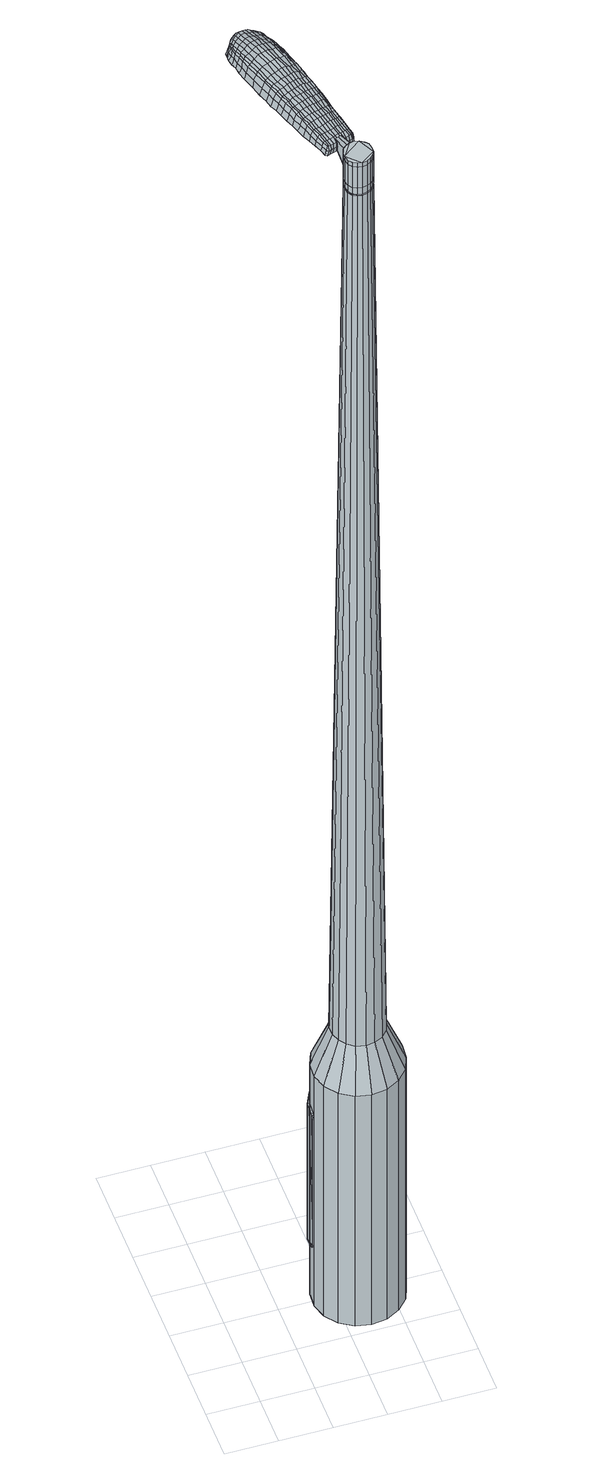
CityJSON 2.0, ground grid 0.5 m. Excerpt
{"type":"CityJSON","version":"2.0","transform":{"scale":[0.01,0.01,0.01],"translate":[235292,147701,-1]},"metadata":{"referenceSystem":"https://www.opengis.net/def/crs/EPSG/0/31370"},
"CityObjects":{
"object1":{"type":"GenericCityObject","attributes":{"cluster":303,"mean_distance_to_centroid":0.187,"new_centroid_x":235293.25,"new_centroid_y":147701.98,"mean_distance_to_camera":10.07,"H1":5.96,"H2":5.83,"Z_final":112.55,"cluster2":-1,"proj_x":235300.32,"proj_y":147699.77,"id_line":52493,"bearing_l":17.42,"distance":7.41,"orientation":"left","G_obj":107.42},"geometry":[{"type":"MultiSurface","lod":"2","boundaries":[[[0,1,2,3]],[[1,4,5,2]],[[4,6,7,5]],[[6,8,9,7]],[[8,10,11,9]],[[10,12,13,11]],[[12,14,15,13]],[[14,16,17,15]],[[16,18,19,17]],[[18,20,21,19]],[[20,22,23,21]],[[22,24,25,23]],[[24,26,27,25]],[[26,28,29,27]],[[28,30,31,29]],[[30,32,33,31]],[[32,34,35,33]],[[34,0,3,35]],[[36,37,38,39]],[[38,40,41,42]],[[41,43,42]],[[42,44,45,46]],[[45,47,46]],[[46,48,49,50]],[[49,51,50]],[[42,46,50,38]],[[50,52,39,38]],[[53,36,39]],[[2,5,7,35]],[[7,9,11,15]],[[11,13,15]],[[15,17,19,23]],[[19,21,23]],[[23,25,27,31]],[[27,29,31]],[[15,23,31,7]],[[31,33,35,7]],[[3,2,35]],[[1,0,54,55]],[[0,34,56,54]],[[34,32,57,56]],[[32,30,58,57]],[[30,28,59,58]],[[28,26,60,59]],[[26,24,61,60]],[[24,22,62,61]],[[22,20,63,62]],[[20,18,64,63]],[[18,16,65,64]],[[16,14,66,65]],[[14,12,67,66]],[[12,10,68,67]],[[10,8,69,68]],[[8,6,70,69]],[[6,4,71,70]],[[4,1,55,71]],[[55,54,72,73]],[[54,56,74,72]],[[56,57,75,74]],[[57,58,76,75]],[[58,59,77,76]],[[59,60,78,77]],[[60,61,79,78]],[[61,62,80,79]],[[62,63,81,80]],[[63,64,82,81]],[[64,65,83,82]],[[65,66,84,83]],[[66,67,85,84]],[[67,68,86,85]],[[68,69,87,86]],[[69,70,88,87]],[[70,71,89,88]],[[71,55,73,89]],[[72,90,91,92]],[[74,93,90,72]],[[94,95,93,74]],[[76,96,95,94]],[[77,97,96,76]],[[78,98,97,77]],[[99,100,98,78]],[[101,102,100,99]],[[103,104,102,101]],[[82,105,104,103]],[[83,106,105,82]],[[84,107,106,83]],[[108,109,107,84]],[[86,110,109,108]],[[111,112,110,86]],[[88,113,112,111]],[[114,115,113,88]],[[92,91,115,114]],[[116,117,118,119]],[[120,116,119,121]],[[122,120,121,123]],[[124,122,123,125]],[[126,124,125,127]],[[128,126,127,129]],[[130,128,129,131]],[[132,130,131,133]],[[134,132,133,135]],[[136,134,135,137]],[[138,136,137,139]],[[140,138,139,141]],[[142,140,141,143]],[[144,142,143,145]],[[146,144,145,147]],[[148,146,147,149]],[[73,72,92]],[[75,94,74]],[[75,76,94]],[[79,99,78]],[[79,80,101,99]],[[80,81,103,101]],[[81,82,103]],[[85,108,84]],[[85,86,108]],[[87,111,86]],[[87,88,111]],[[89,114,88]],[[89,73,92,114]],[[150,91,90]],[[150,151,115,91]],[[151,113,115]],[[152,112,113]],[[152,110,112]],[[153,109,110]],[[153,107,109]],[[154,104,105]],[[154,155,102,104]],[[155,156,100,102]],[[156,98,100]],[[157,95,96]],[[157,93,95]],[[39,52,148,158]],[[150,90,159,149]],[[53,39,158,117]],[[90,93,118,159]],[[36,53,117,116]],[[93,157,119,118]],[[37,36,116,120]],[[157,96,121,119]],[[38,37,120,122]],[[96,97,123,121]],[[40,38,122,124]],[[97,98,125,123]],[[41,40,124,126]],[[98,156,127,125]],[[43,41,126,128]],[[156,155,129,127]],[[42,43,128,130]],[[155,154,131,129]],[[44,42,130,132]],[[154,105,133,131]],[[45,44,132,134]],[[105,106,135,133]],[[47,45,134,136]],[[106,107,137,135]],[[46,47,136,138]],[[107,153,139,137]],[[48,46,138,140]],[[153,110,141,139]],[[49,48,140,142]],[[110,152,143,141]],[[51,49,142,144]],[[152,113,145,143]],[[50,51,144,146]],[[113,151,147,145]],[[52,50,146,148]],[[151,150,149,147]],[[148,149,160,161]],[[149,159,162,160]],[[159,118,163,162]],[[118,117,164,163]],[[117,158,165,164]],[[158,148,161,165]],[[166,167,168,169]],[[170,166,169,171]],[[166,170,172,173]],[[167,166,173,174]],[[175,176,177,178]],[[179,175,178,180]],[[175,179,181,182]],[[176,175,182,183]],[[184,185,186,187]],[[188,184,187,189]],[[184,188,190,191]],[[185,184,191,192]],[[193,194,195,196]],[[197,193,196,198]],[[193,197,199,200]],[[194,193,200,201]],[[202,203,204,205]],[[206,202,205,207]],[[202,206,208,209]],[[203,202,209,210]],[[211,212,213,214]],[[215,211,214,216]],[[211,215,217,218]],[[212,211,218,219]],[[220,221,222,223]],[[212,220,223,213]],[[220,212,219,224]],[[221,220,224,225]],[[226,227,228,229]],[[221,226,229,222]],[[226,221,225,230]],[[227,226,230,231]],[[232,170,171,233]],[[227,232,233,228]],[[232,227,231,234]],[[170,232,234,172]],[[235,236,237,238]],[[239,235,238,240]],[[235,239,241,242]],[[236,235,242,243]],[[244,245,246,247]],[[236,244,247,237]],[[244,236,243,248]],[[245,244,248,249]],[[250,251,252,253]],[[245,250,253,246]],[[250,245,249,254]],[[251,250,254,255]],[[256,257,258,259]],[[251,256,259,252]],[[256,251,255,260]],[[257,256,260,261]],[[262,167,174,263]],[[257,262,263,258]],[[262,257,261,264]],[[167,262,264,168]],[[265,266,267,268]],[[269,265,268,270]],[[265,269,271,272]],[[266,265,272,273]],[[274,275,276,277]],[[266,274,277,267]],[[274,266,273,278]],[[275,274,278,279]],[[280,281,282,283]],[[275,280,283,276]],[[280,275,279,284]],[[281,280,284,285]],[[286,179,180,287]],[[281,286,287,282]],[[286,281,285,288]],[[179,286,288,181]],[[289,290,291,292]],[[293,289,292,294]],[[289,293,295,296]],[[290,289,296,297]],[[298,299,300,301]],[[290,298,301,291]],[[298,290,297,302]],[[299,298,302,303]],[[304,305,306,307]],[[299,304,307,300]],[[304,299,303,308]],[[305,304,308,309]],[[310,311,312,313]],[[305,310,313,306]],[[310,305,309,314]],[[311,310,314,315]],[[316,176,183,317]],[[311,316,317,312]],[[316,311,315,318]],[[176,316,318,177]],[[319,205,204,320]],[[321,319,320,322]],[[319,321,323,324]],[[205,319,324,207]],[[325,321,322,326]],[[327,325,326,328]],[[325,327,329,330]],[[321,325,330,323]],[[331,327,328,332]],[[333,331,332,334]],[[331,333,335,336]],[[327,331,336,329]],[[337,333,334,338]],[[339,337,338,340]],[[337,339,341,342]],[[333,337,342,335]],[[343,339,340,344]],[[194,343,344,195]],[[343,194,201,345]],[[339,343,345,341]],[[346,347,192,191]],[[348,346,191,190]],[[346,348,349,350]],[[347,346,350,351]],[[352,353,351,350]],[[354,352,350,349]],[[352,354,355,356]],[[353,352,356,357]],[[358,359,357,356]],[[360,358,356,355]],[[358,360,361,362]],[[359,358,362,363]],[[364,365,363,362]],[[366,364,362,361]],[[364,366,199,197]],[[365,364,197,198]],[[367,368,369,370]],[[269,367,370,271]],[[367,269,270,371]],[[368,367,371,372]],[[373,188,189,374]],[[368,373,374,369]],[[373,368,372,375]],[[188,373,375,190]],[[376,377,378,379]],[[215,376,379,217]],[[376,215,216,380]],[[377,376,380,381]],[[382,383,384,385]],[[377,382,385,378]],[[382,377,381,386]],[[383,382,386,387]],[[388,185,192,389]],[[383,388,389,384]],[[388,383,387,390]],[[185,388,390,186]],[[391,392,393,394]],[[173,391,394,174]],[[391,173,172,395]],[[392,391,395,396]],[[397,398,399,400]],[[392,397,400,393]],[[397,392,396,401]],[[398,397,401,402]],[[403,196,195,404]],[[398,403,404,399]],[[403,398,402,405]],[[196,403,405,198]],[[406,407,408,409]],[[178,406,409,180]],[[406,178,177,410]],[[407,406,410,411]],[[412,200,199,413]],[[407,412,413,408]],[[412,407,411,414]],[[200,412,414,201]],[[415,416,417,418]],[[293,415,418,295]],[[415,293,294,419]],[[416,415,419,420]],[[421,206,207,422]],[[416,421,422,417]],[[421,416,420,423]],[[206,421,423,208]],[[424,425,426,427]],[[239,424,427,241]],[[424,239,240,428]],[[425,424,428,429]],[[430,431,432,433]],[[425,430,433,426]],[[430,425,429,434]],[[431,430,434,435]],[[436,203,210,437]],[[431,436,437,432]],[[436,431,435,438]],[[203,436,438,204]],[[439,440,429,428]],[[238,439,428,240]],[[439,238,237,441]],[[440,439,441,442]],[[443,444,435,434]],[[440,443,434,429]],[[443,440,442,445]],[[444,443,445,446]],[[447,320,204,438]],[[444,447,438,435]],[[447,444,446,448]],[[320,447,448,322]],[[449,450,451,452]],[[296,449,452,297]],[[449,296,295,418]],[[450,449,418,417]],[[453,324,323,454]],[[450,453,454,451]],[[453,450,417,422]],[[324,453,422,207]],[[455,456,442,441]],[[247,455,441,237]],[[455,247,246,457]],[[456,455,457,458]],[[459,460,446,445]],[[456,459,445,442]],[[459,456,458,461]],[[460,459,461,462]],[[463,326,322,448]],[[460,463,448,446]],[[463,460,462,464]],[[326,463,464,328]],[[465,466,467,468]],[[302,465,468,303]],[[465,302,297,452]],[[466,465,452,451]],[[469,330,329,470]],[[466,469,470,467]],[[469,466,451,454]],[[330,469,454,323]],[[471,472,458,457]],[[253,471,457,246]],[[471,253,252,473]],[[472,471,473,474]],[[475,476,462,461]],[[472,475,461,458]],[[475,472,474,477]],[[476,475,477,478]],[[479,332,328,464]],[[476,479,464,462]],[[479,476,478,480]],[[332,479,480,334]],[[481,482,483,484]],[[308,481,484,309]],[[481,308,303,468]],[[482,481,468,467]],[[485,336,335,486]],[[482,485,486,483]],[[485,482,467,470]],[[336,485,470,329]],[[487,488,474,473]],[[259,487,473,252]],[[487,259,258,489]],[[488,487,489,490]],[[491,492,478,477]],[[488,491,477,474]],[[491,488,490,493]],[[492,491,493,494]],[[495,338,334,480]],[[492,495,480,478]],[[495,492,494,496]],[[338,495,496,340]],[[497,498,499,500]],[[314,497,500,315]],[[497,314,309,484]],[[498,497,484,483]],[[501,342,341,502]],[[498,501,502,499]],[[501,498,483,486]],[[342,501,486,335]],[[503,504,490,489]],[[263,503,489,258]],[[503,263,174,394]],[[504,503,394,393]],[[505,506,494,493]],[[504,505,493,490]],[[505,504,393,400]],[[506,505,400,399]],[[507,344,340,496]],[[506,507,496,494]],[[507,506,399,404]],[[344,507,404,195]],[[508,509,411,410]],[[318,508,410,177]],[[508,318,315,500]],[[509,508,500,499]],[[510,345,201,414]],[[509,510,414,411]],[[510,509,499,502]],[[345,510,502,341]],[[511,512,372,371]],[[268,511,371,270]],[[511,268,267,513]],[[512,511,513,514]],[[515,348,190,375]],[[512,515,375,372]],[[515,512,514,516]],[[348,515,516,349]],[[517,518,519,520]],[[218,517,520,219]],[[517,218,217,379]],[[518,517,379,378]],[[521,522,523,524]],[[518,521,524,519]],[[521,518,378,385]],[[522,521,385,384]],[[525,347,351,526]],[[522,525,526,523]],[[525,522,384,389]],[[347,525,389,192]],[[527,528,514,513]],[[277,527,513,267]],[[527,277,276,529]],[[528,527,529,530]],[[531,354,349,516]],[[528,531,516,514]],[[531,528,530,532]],[[354,531,532,355]],[[533,534,535,536]],[[224,533,536,225]],[[533,224,219,520]],[[534,533,520,519]],[[537,538,539,540]],[[534,537,540,535]],[[537,534,519,524]],[[538,537,524,523]],[[541,353,357,542]],[[538,541,542,539]],[[541,538,523,526]],[[353,541,526,351]],[[543,544,530,529]],[[283,543,529,276]],[[543,283,282,545]],[[544,543,545,546]],[[547,360,355,532]],[[544,547,532,530]],[[547,544,546,548]],[[360,547,548,361]],[[549,550,551,552]],[[230,549,552,231]],[[549,230,225,536]],[[550,549,536,535]],[[553,554,555,556]],[[550,553,556,551]],[[553,550,535,540]],[[554,553,540,539]],[[557,359,363,558]],[[554,557,558,555]],[[557,554,539,542]],[[359,557,542,357]],[[559,560,546,545]],[[287,559,545,282]],[[559,287,180,409]],[[560,559,409,408]],[[561,366,361,548]],[[560,561,548,546]],[[561,560,408,413]],[[366,561,413,199]],[[562,563,396,395]],[[234,562,395,172]],[[562,234,231,552]],[[563,562,552,551]],[[564,565,402,401]],[[563,564,401,396]],[[564,563,551,556]],[[565,564,556,555]],[[566,365,198,405]],[[565,566,405,402]],[[566,565,555,558]],[[365,566,558,363]],[[567,568,569,570]],[[570,569,571,572]],[[573,571,569,574]],[[574,569,568,575]],[[576,577,578,579]],[[579,578,580,581]],[[582,580,578,583]],[[583,578,577,584]],[[585,586,587,588]],[[588,587,589,590]],[[591,589,587,592]],[[592,587,586,593]],[[594,595,596,597]],[[597,596,598,599]],[[600,598,596,601]],[[601,596,595,602]],[[603,604,605,606]],[[606,605,607,608]],[[609,607,605,610]],[[610,605,604,611]],[[612,613,614,615]],[[615,614,616,617]],[[618,616,614,619]],[[619,614,613,620]],[[621,622,623,624]],[[624,623,613,612]],[[620,613,623,625]],[[625,623,622,626]],[[627,628,629,630]],[[630,629,622,621]],[[626,622,629,631]],[[631,629,628,632]],[[572,571,633,634]],[[634,633,628,627]],[[632,628,633,635]],[[635,633,571,573]],[[636,637,638,639]],[[639,638,640,641]],[[642,640,638,643]],[[643,638,637,644]],[[645,646,647,648]],[[648,647,637,636]],[[644,637,647,649]],[[649,647,646,650]],[[651,652,653,654]],[[654,653,646,645]],[[650,646,653,655]],[[655,653,652,656]],[[657,658,659,660]],[[660,659,652,651]],[[656,652,659,661]],[[661,659,658,662]],[[575,568,663,664]],[[664,663,658,657]],[[662,658,663,665]],[[665,663,568,567]],[[666,667,668,669]],[[669,668,670,671]],[[672,670,668,673]],[[673,668,667,674]],[[675,676,677,678]],[[678,677,667,666]],[[674,667,677,679]],[[679,677,676,680]],[[681,682,683,684]],[[684,683,676,675]],[[680,676,683,685]],[[685,683,682,686]],[[581,580,687,688]],[[688,687,682,681]],[[686,682,687,689]],[[689,687,580,582]],[[690,691,692,693]],[[693,692,694,695]],[[696,694,692,697]],[[697,692,691,698]],[[699,700,701,702]],[[702,701,691,690]],[[698,691,701,703]],[[703,701,700,704]],[[705,706,707,708]],[[708,707,700,699]],[[704,700,707,709]],[[709,707,706,710]],[[711,712,713,714]],[[714,713,706,705]],[[710,706,713,715]],[[715,713,712,716]],[[584,577,717,718]],[[718,717,712,711]],[[716,712,717,719]],[[719,717,577,576]],[[603,606,720,721]],[[721,720,722,723]],[[724,722,720,725]],[[725,720,606,608]],[[723,722,726,727]],[[727,726,728,729]],[[730,728,726,731]],[[731,726,722,724]],[[729,728,732,733]],[[733,732,734,735]],[[736,734,732,737]],[[737,732,728,730]],[[735,734,738,739]],[[739,738,740,741]],[[742,740,738,743]],[[743,738,734,736]],[[741,740,744,745]],[[745,744,595,594]],[[602,595,744,746]],[[746,744,740,742]],[[593,747,748,592]],[[592,748,749,591]],[[750,749,748,751]],[[751,748,747,752]],[[752,753,754,751]],[[751,754,755,750]],[[756,755,754,757]],[[757,754,753,758]],[[758,759,760,757]],[[757,760,761,756]],[[762,761,760,763]],[[763,760,759,764]],[[764,765,766,763]],[[763,766,767,762]],[[600,767,766,598]],[[598,766,765,599]],[[768,769,770,771]],[[771,770,670,672]],[[671,670,770,772]],[[772,770,769,773]],[[590,589,774,775]],[[775,774,769,768]],[[773,769,774,776]],[[776,774,589,591]],[[777,778,779,780]],[[780,779,616,618]],[[617,616,779,781]],[[781,779,778,782]],[[783,784,785,786]],[[786,785,778,777]],[[782,778,785,787]],[[787,785,784,788]],[[593,586,789,790]],[[790,789,784,783]],[[788,784,789,791]],[[791,789,586,585]],[[792,793,794,795]],[[795,794,574,575]],[[573,574,794,796]],[[796,794,793,797]],[[798,799,800,801]],[[801,800,793,792]],[[797,793,800,802]],[[802,800,799,803]],[[594,597,804,805]],[[805,804,799,798]],[[803,799,804,806]],[[806,804,597,599]],[[807,808,809,810]],[[810,809,579,581]],[[576,579,809,811]],[[811,809,808,812]],[[600,601,813,814]],[[814,813,808,807]],[[812,808,813,815]],[[815,813,601,602]],[[816,817,694,818]],[[818,694,696]],[[695,694,819]],[[819,694,817,820]],[[608,607,821,822]],[[822,821,817,816]],[[820,817,821,823]],[[823,821,607,609]],[[824,825,826]],[[826,825,640,642]],[[641,640,825,827]],[[827,825,824,828]],[[829,830,831,832]],[[832,831,824,826]],[[828,824,831,833]],[[833,831,830,834]],[[611,604,835,836]],[[836,835,830,829]],[[834,830,835,837]],[[837,835,604,603]],[[828,838,839,827]],[[827,839,639,641]],[[636,639,839,840]],[[840,839,838,841]],[[834,842,843,833]],[[833,843,838,828]],[[841,838,843,844]],[[844,843,842,845]],[[603,721,846,837]],[[837,846,842,834]],[[845,842,846,847]],[[847,846,721,723]],[[848,849,850,851]],[[851,850,697,698]],[[696,697,850,818]],[[818,850,849,816]],[[724,725,852,853]],[[853,852,849,848]],[[816,849,852,822]],[[822,852,725,608]],[[841,854,855,840]],[[840,855,648,636]],[[645,648,855,856]],[[856,855,854,857]],[[845,858,859,844]],[[844,859,854,841]],[[857,854,859,860]],[[860,859,858,861]],[[723,727,862,847]],[[847,862,858,845]],[[861,858,862,863]],[[863,862,727,729]],[[864,865,866,867]],[[867,866,703,704]],[[698,703,866,851]],[[851,866,865,848]],[[730,731,868,869]],[[869,868,865,864]],[[848,865,868,853]],[[853,868,731,724]],[[857,870,871,856]],[[856,871,654,645]],[[651,654,871,872]],[[872,871,870,873]],[[861,874,875,860]],[[860,875,870,857]],[[873,870,875,876]],[[876,875,874,877]],[[729,733,878,863]],[[863,878,874,861]],[[877,874,878,879]],[[879,878,733,735]],[[880,881,882,883]],[[883,882,709,710]],[[704,709,882,867]],[[867,882,881,864]],[[736,737,884,885]],[[885,884,881,880]],[[864,881,884,869]],[[869,884,737,730]],[[873,886,887,872]],[[872,887,660,651]],[[657,660,887,888]],[[888,887,886,889]],[[877,890,891,876]],[[876,891,886,873]],[[889,886,891,892]],[[892,891,890,893]],[[735,739,894,879]],[[879,894,890,877]],[[893,890,894,895]],[[895,894,739,741]],[[896,897,898,899]],[[899,898,715,716]],[[710,715,898,883]],[[883,898,897,880]],[[742,743,900,901]],[[901,900,897,896]],[[880,897,900,885]],[[885,900,743,736]],[[889,902,903,888]],[[888,903,664,657]],[[575,664,903,795]],[[795,903,902,792]],[[893,904,905,892]],[[892,905,902,889]],[[792,902,905,801]],[[801,905,904,798]],[[741,745,906,895]],[[895,906,904,893]],[[798,904,906,805]],[[805,906,745,594]],[[812,907,908,811]],[[811,908,719,576]],[[716,719,908,899]],[[899,908,907,896]],[[602,746,909,815]],[[815,909,907,812]],[[896,907,909,901]],[[901,909,746,742]],[[773,910,911,772]],[[772,911,669,671]],[[666,669,911,912]],[[912,911,910,913]],[[591,749,914,776]],[[776,914,910,773]],[[913,910,914,915]],[[915,914,749,750]],[[916,917,918,919]],[[919,918,619,620]],[[618,619,918,780]],[[780,918,917,777]],[[920,921,922,923]],[[923,922,917,916]],[[777,917,922,786]],[[786,922,921,783]],[[752,747,924,925]],[[925,924,921,920]],[[783,921,924,790]],[[790,924,747,593]],[[913,926,927,912]],[[912,927,678,666]],[[675,678,927,928]],[[928,927,926,929]],[[750,755,930,915]],[[915,930,926,913]],[[929,926,930,931]],[[931,930,755,756]],[[932,933,934,935]],[[935,934,625,626]],[[620,625,934,919]],[[919,934,933,916]],[[936,937,938,939]],[[939,938,933,932]],[[916,933,938,923]],[[923,938,937,920]],[[758,753,940,941]],[[941,940,937,936]],[[920,937,940,925]],[[925,940,753,752]],[[929,942,943,928]],[[928,943,684,675]],[[681,684,943,944]],[[944,943,942,945]],[[756,761,946,931]],[[931,946,942,929]],[[945,942,946,947]],[[947,946,761,762]],[[948,949,950,951]],[[951,950,631,632]],[[626,631,950,935]],[[935,950,949,932]],[[952,953,954,955]],[[955,954,949,948]],[[932,949,954,939]],[[939,954,953,936]],[[764,759,956,957]],[[957,956,953,952]],[[936,953,956,941]],[[941,956,759,758]],[[945,958,959,944]],[[944,959,688,681]],[[581,688,959,810]],[[810,959,958,807]],[[762,767,960,947]],[[947,960,958,945]],[[807,958,960,814]],[[814,960,767,600]],[[797,961,962,796]],[[796,962,635,573]],[[632,635,962,951]],[[951,962,961,948]],[[803,963,964,802]],[[802,964,961,797]],[[948,961,964,955]],[[955,964,963,952]],[[599,765,965,806]],[[806,965,963,803]],[[952,963,965,957]],[[957,965,765,764]],[[567,570,169,168]],[[570,572,171,169]],[[582,583,182,181]],[[583,584,183,182]],[[585,588,187,186]],[[588,590,189,187]],[[609,610,209,208]],[[610,611,210,209]],[[612,615,214,213]],[[615,617,216,214]],[[621,624,223,222]],[[624,612,213,223]],[[627,630,229,228]],[[630,621,222,229]],[[572,634,233,171]],[[634,627,228,233]],[[642,643,242,241]],[[643,644,243,242]],[[644,649,248,243]],[[649,650,249,248]],[[650,655,254,249]],[[655,656,255,254]],[[656,661,260,255]],[[661,662,261,260]],[[662,665,264,261]],[[665,567,168,264]],[[672,673,272,271]],[[673,674,273,272]],[[674,679,278,273]],[[679,680,279,278]],[[680,685,284,279]],[[685,686,285,284]],[[686,689,288,285]],[[689,582,181,288]],[[690,693,292,291]],[[693,695,294,292]],[[699,702,301,300]],[[702,690,291,301]],[[705,708,307,306]],[[708,699,300,307]],[[711,714,313,312]],[[714,705,306,313]],[[584,718,317,183]],[[718,711,312,317]],[[768,771,370,369]],[[771,672,271,370]],[[590,775,374,189]],[[775,768,369,374]],[[617,781,380,216]],[[781,782,381,380]],[[782,787,386,381]],[[787,788,387,386]],[[788,791,390,387]],[[791,585,186,390]],[[695,819,419,294]],[[819,820,420,419]],[[820,823,423,420]],[[823,609,208,423]],[[826,427,426]],[[826,642,241,427]],[[829,832,433,432]],[[832,826,426,433]],[[611,836,437,210]],[[836,829,432,437]],[[966,967,968,969]],[[970,971,969,968]],[[972,973,974,975]],[[976,977,978,979]],[[967,980,981,968]],[[982,970,968,981]],[[983,972,975,984]],[[985,986,977,976]],[[980,987,988,981]],[[988,989,982,981]],[[990,983,984,991]],[[992,986,985,993]],[[987,994,995,988]],[[995,996,989,988]],[[997,990,991,998]],[[999,992,993,1000]],[[1001,1002,1003,1004]],[[1005,1006,1002,1001]],[[1005,1007,1008,1006]],[[1007,1009,1010,1008]],[[1011,1012,1013,1014]],[[1015,1016,1012,1011]],[[1017,1018,1016,1015]],[[1019,1020,1018,1017]],[[1014,1003,1002,1011]],[[1011,1002,1006,1015]],[[1006,1008,1017,1015]],[[1008,1010,1019,1017]],[[975,974,971,970]],[[984,975,970,982]],[[989,991,984,982]],[[996,998,991,989]],[[976,979,973,972]],[[985,976,972,983]],[[993,985,983,990]],[[1000,993,990,997]],[[977,1001,1004,978]],[[986,1005,1001,977]],[[1007,1005,986,992]],[[1009,1007,992,999]],[[1021,1022,1023,1024]],[[1023,1025,1026,1027]],[[1023,1027,1028,1029]],[[1023,1029,1024]],[[1030,1021,1024,1031]],[[1032,1031,1024,1033]],[[1034,1033,1024]],[[1035,1023,1022,1036]],[[1037,1035,1036,1038]],[[1039,1037,1038,1040]],[[1041,1039,1040,1042]],[[1043,1041,1042,1044]],[[1044,1045,1046,1047]],[[1044,1047,1048,1049]],[[1044,1049,1050,1051]],[[1050,1052,1053,1054]],[[1050,1054,1055,1056]],[[1050,1056,1051]],[[1044,1051,1043]],[[1057,1058,1022,1021]],[[1059,1060,1025,1023]],[[1061,1062,1034,1024]],[[1058,1063,1036,1022]],[[1064,1059,1023,1035]],[[1063,1065,1038,1036]],[[1066,1064,1035,1037]],[[1065,1067,1040,1038]],[[1068,1066,1037,1039]],[[1067,1069,1042,1040]],[[1070,1068,1039,1041]],[[1069,1071,1044,1042]],[[1072,1070,1041,1043]],[[1071,1073,1045,1044]],[[1074,1075,1052,1050]],[[1076,1072,1043,1051]],[[1046,1045,1073,1077]],[[1047,1046,1077,1078]],[[1048,1047,1078,1079]],[[1049,1048,1079,1080]],[[1050,1049,1080,1074]],[[1081,1057,1021,1030]],[[1082,1081,1030,1031]],[[1083,1082,1031,1032]],[[1084,1083,1032,1033]],[[1062,1084,1033,1034]],[[1026,1025,1060,1085]],[[1053,1052,1075,1086]],[[1027,1026,1085,1087]],[[1028,1027,1087,1088]],[[1029,1028,1088,1089]],[[1024,1029,1089,1061]],[[1054,1053,1086,1090]],[[1055,1054,1090,1091]],[[1056,1055,1091,1092]],[[1051,1056,1092,1076]]]}]}
},
"vertices":[
[110,140,384],[125,142,384],[125,142,96],[110,140,96],[139,138,384],[139,138,96],[151,131,384],[151,131,96],[160,119,384],[160,119,96],[165,105,384],[165,105,96],[164,90,384],[164,90,96],[159,77,384],[159,77,96],[149,66,384],[149,66,96],[136,59,384],[136,59,96],[121,57,384],[121,57,96],[107,60,384],[107,60,96],[94,68,384],[94,68,96],[85,80,384],[85,80,96],[81,94,384],[81,94,96],[82,109,384],[82,109,96],[87,122,384],[87,122,96],[97,133,384],[97,133,96],[112,107,1524],[110,102,1524],[110,98,1524],[119,112,1524],[111,93,1524],[114,89,1524],[122,86,1524],[118,87,1524],[127,87,1524],[131,89,1524],[136,96,1524],[134,92,1524],[136,101,1524],[135,106,1524],[128,112,1524],[132,109,1524],[123,113,1524],[115,110,1524],[115,123,429],[124,125,429],[108,119,429],[102,113,429],[98,105,429],[98,96,429],[101,88,429],[106,81,429],[113,76,429],[122,74,429],[130,75,429],[138,79,429],[144,86,429],[147,94,429],[148,103,429],[145,111,429],[140,118,429],[133,123,429],[119,112,1483],[123,113,1483],[115,110,1483],[112,107,1483],[110,102,1483],[110,98,1483],[111,93,1483],[114,89,1483],[118,87,1483],[122,86,1483],[127,87,1483],[131,89,1483],[134,92,1483],[136,96,1483],[136,101,1483],[135,106,1483],[132,109,1483],[128,112,1483],[119,112,1485],[123,112,1485],[123,112,1483],[115,110,1485],[112,106,1483],[112,106,1485],[110,102,1485],[110,98,1485],[111,93,1485],[114,90,1483],[114,90,1485],[118,88,1483],[118,88,1485],[122,87,1483],[122,87,1485],[127,87,1485],[131,89,1485],[134,92,1485],[135,97,1483],[135,97,1485],[136,101,1485],[134,105,1483],[134,105,1485],[132,109,1485],[128,111,1483],[128,111,1485],[112,107,1519],[115,110,1519],[115,110,1493],[112,107,1493],[110,102,1519],[110,102,1493],[110,98,1519],[110,98,1493],[111,93,1519],[111,93,1493],[114,89,1519],[114,89,1493],[118,87,1519],[118,87,1493],[122,86,1519],[122,86,1493],[127,87,1519],[127,87,1493],[131,89,1519],[131,89,1493],[134,92,1519],[134,92,1493],[136,96,1519],[136,96,1493],[136,101,1519],[136,101,1493],[135,106,1519],[135,106,1493],[132,109,1519],[132,109,1493],[128,112,1519],[128,112,1493],[123,113,1519],[123,113,1493],[123,113,1485],[128,112,1485],[135,106,1485],[136,96,1485],[122,86,1485],[118,87,1485],[114,89,1485],[112,107,1485],[119,112,1519],[119,112,1493],[116,131,1513],[116,131,1518],[113,130,1513],[110,129,1513],[110,129,1518],[113,130,1518],[110,207,1519],[112,200,1518],[113,201,1509],[111,208,1510],[107,215,1519],[108,217,1510],[106,213,1526],[109,205,1525],[110,198,1525],[73,195,1519],[75,189,1518],[77,188,1525],[75,195,1525],[70,203,1519],[72,203,1526],[68,204,1510],[71,196,1510],[73,189,1509],[68,271,1519],[71,272,1519],[71,272,1513],[67,271,1513],[64,268,1519],[64,269,1513],[65,267,1524],[68,269,1524],[72,270,1524],[90,200,1530],[92,193,1529],[95,194,1529],[93,201,1530],[87,209,1531],[90,210,1531],[83,207,1530],[86,199,1530],[89,192,1529],[114,123,1512],[117,124,1512],[116,125,1517],[114,124,1517],[111,122,1512],[111,123,1517],[111,123,1506],[114,124,1506],[117,125,1506],[91,263,1519],[92,260,1519],[93,261,1512],[92,264,1512],[89,265,1518],[90,266,1512],[89,264,1522],[90,262,1523],[91,259,1524],[94,255,1519],[96,250,1519],[97,252,1512],[95,257,1512],[93,254,1524],[95,249,1525],[98,244,1519],[101,237,1519],[102,239,1511],[99,246,1511],[97,243,1526],[100,236,1526],[104,226,1519],[105,228,1510],[103,225,1526],[128,135,1513],[126,142,1513],[125,141,1518],[127,134,1517],[129,129,1512],[128,130,1516],[129,130,1506],[129,136,1507],[127,144,1507],[124,150,1514],[122,157,1515],[121,156,1520],[123,149,1519],[125,151,1507],[123,158,1507],[121,164,1515],[119,171,1516],[118,170,1522],[119,163,1521],[122,166,1508],[120,173,1508],[117,179,1517],[115,186,1517],[114,184,1524],[116,177,1523],[118,180,1508],[116,187,1509],[113,193,1518],[112,191,1524],[114,194,1509],[56,253,1519],[57,249,1519],[58,250,1524],[58,253,1523],[56,255,1518],[57,255,1522],[55,256,1512],[55,253,1512],[55,250,1512],[58,245,1519],[59,239,1519],[61,239,1525],[59,245,1524],[56,245,1512],[58,240,1512],[61,233,1519],[63,226,1519],[64,225,1526],[62,233,1526],[59,234,1511],[61,226,1511],[66,215,1519],[68,214,1526],[65,215,1510],[99,126,1513],[96,133,1513],[95,134,1507],[98,127,1507],[101,121,1512],[100,121,1506],[102,122,1516],[100,126,1517],[97,133,1518],[93,140,1514],[91,147,1515],[89,148,1507],[92,141,1507],[95,140,1519],[92,147,1520],[88,154,1515],[85,161,1516],[84,162,1508],[86,155,1508],[90,154,1521],[87,161,1522],[83,168,1517],[80,175,1517],[78,176,1509],[81,169,1508],[85,168,1523],[82,175,1524],[78,182,1518],[76,183,1509],[80,181,1524],[112,129,1519],[115,130,1519],[110,136,1520],[113,137,1520],[107,135,1520],[110,128,1519],[108,143,1522],[110,144,1522],[106,151,1523],[108,151,1523],[103,150,1523],[105,143,1521],[103,158,1524],[106,158,1524],[101,165,1525],[104,166,1525],[98,164,1525],[100,157,1524],[99,172,1526],[102,173,1526],[97,179,1527],[100,180,1527],[93,178,1527],[96,171,1526],[94,186,1528],[97,187,1528],[91,185,1528],[69,266,1527],[73,267,1527],[66,264,1526],[67,260,1527],[70,262,1528],[74,263,1528],[72,256,1529],[76,257,1529],[69,254,1528],[71,247,1530],[74,249,1530],[78,250,1530],[77,242,1531],[80,243,1531],[73,240,1530],[76,232,1531],[79,233,1531],[83,234,1531],[83,221,1531],[87,222,1531],[80,219,1531],[57,258,1518],[58,260,1519],[57,261,1513],[55,258,1513],[58,256,1523],[59,259,1523],[61,264,1519],[60,265,1513],[61,263,1524],[88,267,1518],[86,268,1518],[85,267,1523],[88,265,1523],[89,268,1513],[86,269,1513],[82,270,1519],[79,271,1519],[79,270,1524],[82,268,1523],[83,271,1513],[79,272,1513],[75,272,1519],[75,270,1524],[75,273,1513],[107,205,1528],[105,204,1528],[107,197,1528],[109,198,1527],[105,213,1528],[103,213,1529],[103,203,1529],[99,203,1530],[101,196,1529],[104,196,1528],[100,212,1529],[97,211,1530],[96,202,1530],[98,195,1529],[94,211,1531],[76,195,1528],[78,196,1529],[75,204,1529],[73,203,1528],[79,188,1527],[81,189,1528],[82,197,1529],[79,206,1530],[85,190,1528],[103,119,1512],[105,120,1512],[105,121,1517],[103,121,1517],[102,120,1506],[104,121,1506],[108,121,1512],[108,122,1517],[107,122,1506],[128,127,1512],[127,127,1512],[127,128,1506],[129,128,1506],[127,128,1517],[126,128,1517],[124,126,1512],[122,125,1512],[122,126,1506],[125,127,1506],[124,127,1517],[121,126,1517],[119,124,1512],[119,125,1506],[119,126,1517],[126,133,1519],[124,133,1519],[124,141,1520],[122,140,1520],[122,132,1519],[120,131,1519],[120,139,1520],[118,139,1520],[117,131,1519],[115,138,1520],[101,126,1519],[103,126,1519],[101,133,1520],[99,133,1520],[106,127,1519],[104,134,1520],[122,148,1521],[120,147,1521],[120,155,1522],[118,155,1522],[118,147,1521],[116,146,1521],[116,154,1522],[114,153,1523],[113,145,1522],[111,152,1523],[96,140,1521],[98,141,1521],[96,148,1522],[94,147,1522],[101,141,1521],[99,149,1522],[118,162,1523],[117,162,1523],[116,169,1524],[115,169,1524],[114,161,1523],[111,160,1524],[112,168,1525],[109,167,1525],[109,159,1524],[107,166,1525],[91,154,1523],[93,155,1523],[91,162,1524],[89,161,1524],[97,156,1524],[94,163,1525],[114,177,1525],[113,176,1525],[113,184,1526],[111,183,1526],[110,175,1526],[107,174,1526],[108,182,1527],[105,181,1527],[105,174,1526],[102,181,1527],[86,168,1525],[88,168,1525],[86,175,1526],[84,175,1526],[92,170,1526],[89,177,1527],[111,191,1527],[109,190,1527],[106,189,1527],[103,189,1528],[100,188,1528],[81,182,1527],[83,182,1527],[87,183,1528],[58,254,1525],[60,257,1525],[59,251,1526],[60,253,1526],[62,261,1526],[63,257,1527],[88,263,1525],[86,264,1525],[88,261,1526],[90,260,1525],[83,266,1525],[80,267,1526],[81,263,1527],[85,262,1526],[76,268,1526],[78,263,1527],[60,246,1526],[62,248,1527],[62,240,1527],[63,242,1528],[65,251,1528],[67,244,1529],[91,255,1526],[89,256,1527],[92,250,1528],[94,249,1527],[87,257,1527],[83,257,1528],[85,251,1529],[89,250,1528],[80,257,1528],[82,251,1530],[63,234,1528],[65,235,1529],[66,226,1528],[68,227,1529],[69,238,1529],[71,229,1530],[96,243,1528],[94,244,1528],[96,236,1529],[98,236,1528],[91,244,1529],[87,244,1530],[90,235,1530],[93,236,1530],[84,244,1530],[86,235,1531],[69,215,1529],[72,216,1529],[75,218,1530],[101,224,1528],[100,224,1529],[97,224,1530],[93,223,1530],[90,223,1531],[111,201,1509],[110,199,1518],[108,206,1518],[109,208,1509],[105,214,1519],[107,216,1510],[104,213,1525],[107,205,1525],[108,198,1525],[79,189,1525],[77,189,1518],[75,196,1518],[76,196,1525],[72,204,1519],[74,204,1525],[70,205,1510],[73,197,1509],[75,190,1509],[71,270,1513],[72,269,1519],[69,268,1519],[68,269,1513],[65,266,1519],[65,267,1513],[66,265,1524],[69,267,1524],[72,268,1524],[95,194,1528],[92,193,1528],[90,200,1529],[93,201,1529],[87,209,1529],[90,210,1529],[84,208,1529],[87,199,1529],[89,192,1528],[116,127,1516],[116,126,1512],[114,125,1512],[113,126,1516],[111,124,1512],[111,125,1516],[110,125,1506],[113,126,1506],[116,127,1506],[91,260,1512],[90,259,1519],[89,262,1518],[90,263,1512],[88,263,1518],[89,265,1512],[87,263,1522],[88,261,1523],[89,258,1523],[95,251,1512],[94,249,1519],[92,254,1519],[93,256,1512],[91,254,1524],[93,248,1525],[100,238,1511],[99,236,1519],[96,244,1519],[97,245,1511],[95,243,1525],[98,235,1526],[102,226,1519],[103,227,1510],[101,224,1526],[123,141,1518],[124,142,1513],[126,135,1513],[125,134,1517],[127,130,1512],[126,130,1515],[127,131,1506],[127,136,1506],[125,143,1507],[119,155,1520],[120,157,1514],[122,149,1514],[121,148,1519],[123,151,1507],[121,158,1507],[116,170,1522],[117,171,1516],[119,164,1515],[118,163,1521],[120,165,1508],[118,173,1508],[112,184,1523],[113,185,1517],[115,178,1516],[114,177,1522],[116,180,1508],[114,187,1508],[111,192,1517],[110,191,1524],[113,194,1509],[60,250,1523],[59,250,1519],[58,253,1518],[60,253,1523],[58,255,1518],[59,255,1522],[57,255,1512],[57,253,1512],[57,250,1512],[63,239,1525],[61,239,1519],[60,245,1519],[61,245,1524],[58,246,1512],[59,240,1512],[66,226,1526],[65,226,1519],[63,234,1519],[64,233,1525],[61,234,1511],[63,227,1511],[68,215,1519],[70,215,1526],[66,216,1510],[97,134,1507],[98,134,1513],[101,127,1513],[99,127,1506],[103,122,1512],[101,123,1506],[103,123,1515],[102,127,1517],[99,134,1518],[91,149,1507],[93,148,1514],[95,141,1514],[94,142,1507],[97,141,1519],[94,148,1520],[86,163,1508],[87,162,1516],[90,155,1515],[88,156,1508],[91,155,1521],[89,162,1522],[80,176,1508],[82,176,1517],[85,169,1516],[83,170,1508],[86,168,1522],[84,175,1523],[80,183,1517],[78,183,1509],[81,182,1524],[112,130,1518],[114,131,1518],[110,137,1519],[112,138,1519],[107,136,1519],[109,129,1518],[108,144,1520],[110,145,1520],[105,151,1521],[108,152,1521],[103,150,1521],[105,143,1520],[103,158,1523],[106,159,1523],[101,165,1524],[104,166,1524],[98,164,1524],[100,157,1523],[99,172,1525],[101,173,1525],[97,179,1526],[99,180,1526],[93,178,1526],[96,171,1525],[94,186,1527],[97,187,1527],[91,185,1527],[73,266,1526],[70,265,1526],[67,263,1525],[68,259,1526],[71,261,1526],[74,262,1526],[76,256,1528],[73,255,1528],[69,253,1527],[71,247,1528],[75,248,1529],[78,249,1529],[80,243,1530],[77,242,1530],[73,240,1529],[76,232,1530],[80,233,1530],[83,234,1530],[87,222,1530],[83,221,1530],[80,220,1530],[58,260,1513],[60,259,1518],[58,257,1518],[57,257,1512],[60,256,1523],[61,258,1523],[62,263,1519],[61,264,1513],[63,262,1523],[84,265,1523],[85,266,1518],[87,265,1518],[86,263,1523],[88,266,1512],[85,267,1512],[79,268,1523],[78,269,1519],[82,268,1519],[82,267,1523],[82,269,1513],[78,270,1513],[75,270,1519],[75,268,1524],[75,271,1513],[106,197,1527],[105,204,1527],[106,204,1527],[108,198,1526],[103,213,1527],[102,212,1528],[101,196,1528],[99,203,1528],[102,204,1528],[104,197,1527],[100,212,1528],[96,211,1529],[96,202,1529],[98,195,1528],[93,211,1529],[76,205,1528],[79,196,1527],[77,196,1527],[75,204,1527],[80,189,1526],[81,190,1527],[82,198,1528],[80,206,1528],[85,191,1527],[104,123,1516],[104,122,1512],[103,123,1516],[102,122,1506],[103,123,1506],[107,123,1512],[107,124,1516],[106,124,1506],[126,129,1512],[127,129,1512],[127,130,1506],[126,130,1516],[125,130,1516],[121,128,1506],[121,127,1512],[124,128,1512],[124,129,1506],[123,129,1516],[121,128,1516],[119,127,1512],[119,128,1506],[118,127,1516],[124,134,1518],[125,134,1518],[123,141,1519],[122,141,1519],[119,132,1518],[122,133,1518],[120,140,1519],[117,139,1519],[117,132,1518],[115,138,1519],[101,134,1519],[103,127,1518],[102,127,1518],[100,134,1519],[106,128,1518],[104,135,1519],[120,148,1520],[121,148,1520],[119,155,1521],[118,155,1521],[115,146,1520],[118,147,1520],[116,154,1521],[113,153,1521],[113,146,1520],[111,153,1521],[96,148,1521],[98,141,1520],[97,141,1520],[95,148,1521],[101,142,1520],[99,149,1521],[116,162,1522],[117,162,1522],[115,170,1523],[114,169,1523],[111,161,1522],[114,161,1522],[112,169,1523],[109,168,1524],[108,160,1523],[106,167,1524],[91,162,1523],[93,155,1522],[92,155,1522],[90,162,1523],[97,156,1522],[94,163,1523],[112,176,1524],[113,177,1524],[111,184,1525],[110,183,1525],[107,175,1525],[110,176,1524],[108,183,1525],[105,182,1526],[104,174,1525],[102,181,1526],[86,176,1525],[88,169,1524],[87,169,1524],[85,175,1525],[92,170,1524],[89,177,1525],[108,190,1526],[109,191,1526],[103,189,1527],[106,190,1526],[100,188,1527],[84,183,1526],[82,182,1526],[87,184,1526],[61,256,1524],[60,254,1524],[61,251,1525],[62,253,1525],[63,260,1525],[64,256,1525],[87,260,1525],[85,263,1524],[87,262,1524],[88,259,1525],[81,262,1526],[79,266,1525],[83,265,1524],[84,261,1525],[76,266,1525],[77,262,1526],[63,247,1526],[62,246,1526],[63,240,1526],[64,241,1527],[66,250,1526],[68,244,1527],[91,249,1527],[89,255,1526],[90,254,1526],[92,248,1526],[85,250,1528],[83,257,1527],[86,256,1526],[88,250,1527],[79,257,1527],[81,250,1528],[66,235,1527],[65,234,1527],[67,226,1527],[69,227,1528],[69,238,1528],[72,229,1529],[95,235,1528],[93,243,1527],[94,243,1527],[97,235,1527],[89,235,1529],[87,244,1529],[90,243,1528],[93,235,1528],[84,243,1529],[86,235,1530],[72,216,1528],[71,215,1528],[76,218,1529],[99,224,1528],[100,224,1528],[93,223,1529],[96,224,1529],[90,223,1530],[128,130,1508],[121,128,1508],[113,160,1509],[120,162,1509],[107,180,1510],[115,183,1510],[96,218,1512],[104,221,1512],[110,204,1511],[101,201,1511],[90,236,1513],[86,248,1514],[94,251,1514],[99,238,1513],[115,126,1508],[105,157,1509],[99,178,1510],[87,216,1512],[92,198,1511],[81,233,1513],[77,246,1514],[108,124,1508],[97,155,1509],[90,175,1510],[78,213,1512],[83,196,1511],[69,243,1514],[72,230,1513],[102,122,1508],[90,153,1509],[82,173,1510],[69,210,1512],[74,193,1511],[60,240,1514],[64,227,1513],[81,261,1514],[79,265,1514],[85,267,1514],[89,264,1514],[73,259,1514],[72,263,1514],[65,256,1514],[65,261,1514],[57,253,1514],[58,259,1514],[75,269,1515],[71,271,1515],[72,271,1515],[79,270,1515],[70,268,1515],[70,271,1515],[66,266,1515],[68,270,1515],[62,265,1515],[67,270,1515],[80,106,334],[80,110,334],[80,110,165],[80,96,171],[80,106,165],[80,102,165],[80,99,166],[80,97,167],[80,96,169],[80,102,334],[80,99,333],[80,97,332],[80,96,331],[80,96,328],[86,123,165],[86,123,334],[97,134,165],[97,134,334],[110,141,165],[110,141,334],[125,143,165],[125,143,334],[139,140,165],[139,140,334],[143,138,334],[146,136,334],[149,134,333],[150,133,332],[152,133,331],[152,132,328],[143,138,165],[152,132,171],[152,133,169],[150,133,167],[149,134,166],[146,136,165],[83,106,334],[83,109,334],[83,109,165],[83,106,165],[82,95,171],[82,95,328],[89,122,334],[89,122,165],[98,132,334],[98,132,165],[111,138,334],[111,138,165],[125,140,334],[125,140,165],[138,138,334],[138,138,165],[142,135,334],[150,130,328],[150,130,171],[142,135,165],[145,134,334],[147,132,333],[149,131,332],[150,130,331],[83,102,334],[83,99,333],[83,97,332],[83,96,331],[83,102,165],[150,130,169],[83,99,166],[83,97,167],[83,96,169],[149,131,167],[147,132,166],[145,134,165]
]}
